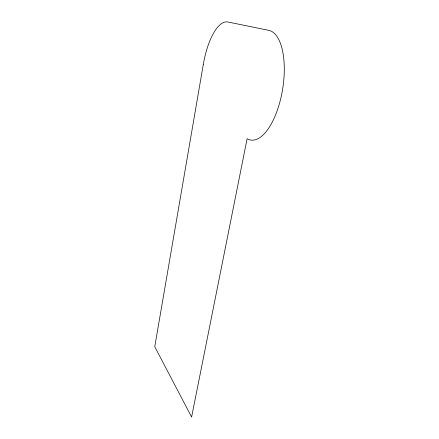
<?xml version="1.0" encoding="UTF-8"?>
<svg xmlns="http://www.w3.org/2000/svg" width="439" height="439" viewBox="0 0 439 439"><rect width="100%" height="100%" fill="white"/><g stroke="black" fill="none" stroke-linecap="round" stroke-linejoin="round"><path stroke-width="0.66" d="M203.301 64.429L154.758 346.722L191.607 417.05L247.113 138.724A55.605 23.421 -80.9 0 0 281.783 93.847A55.605 23.421 -80.9 0 0 268.728 30.329L227.863 21.994A48.625 17.747 -81.6 0 0 203.301 64.429"/></g></svg>
